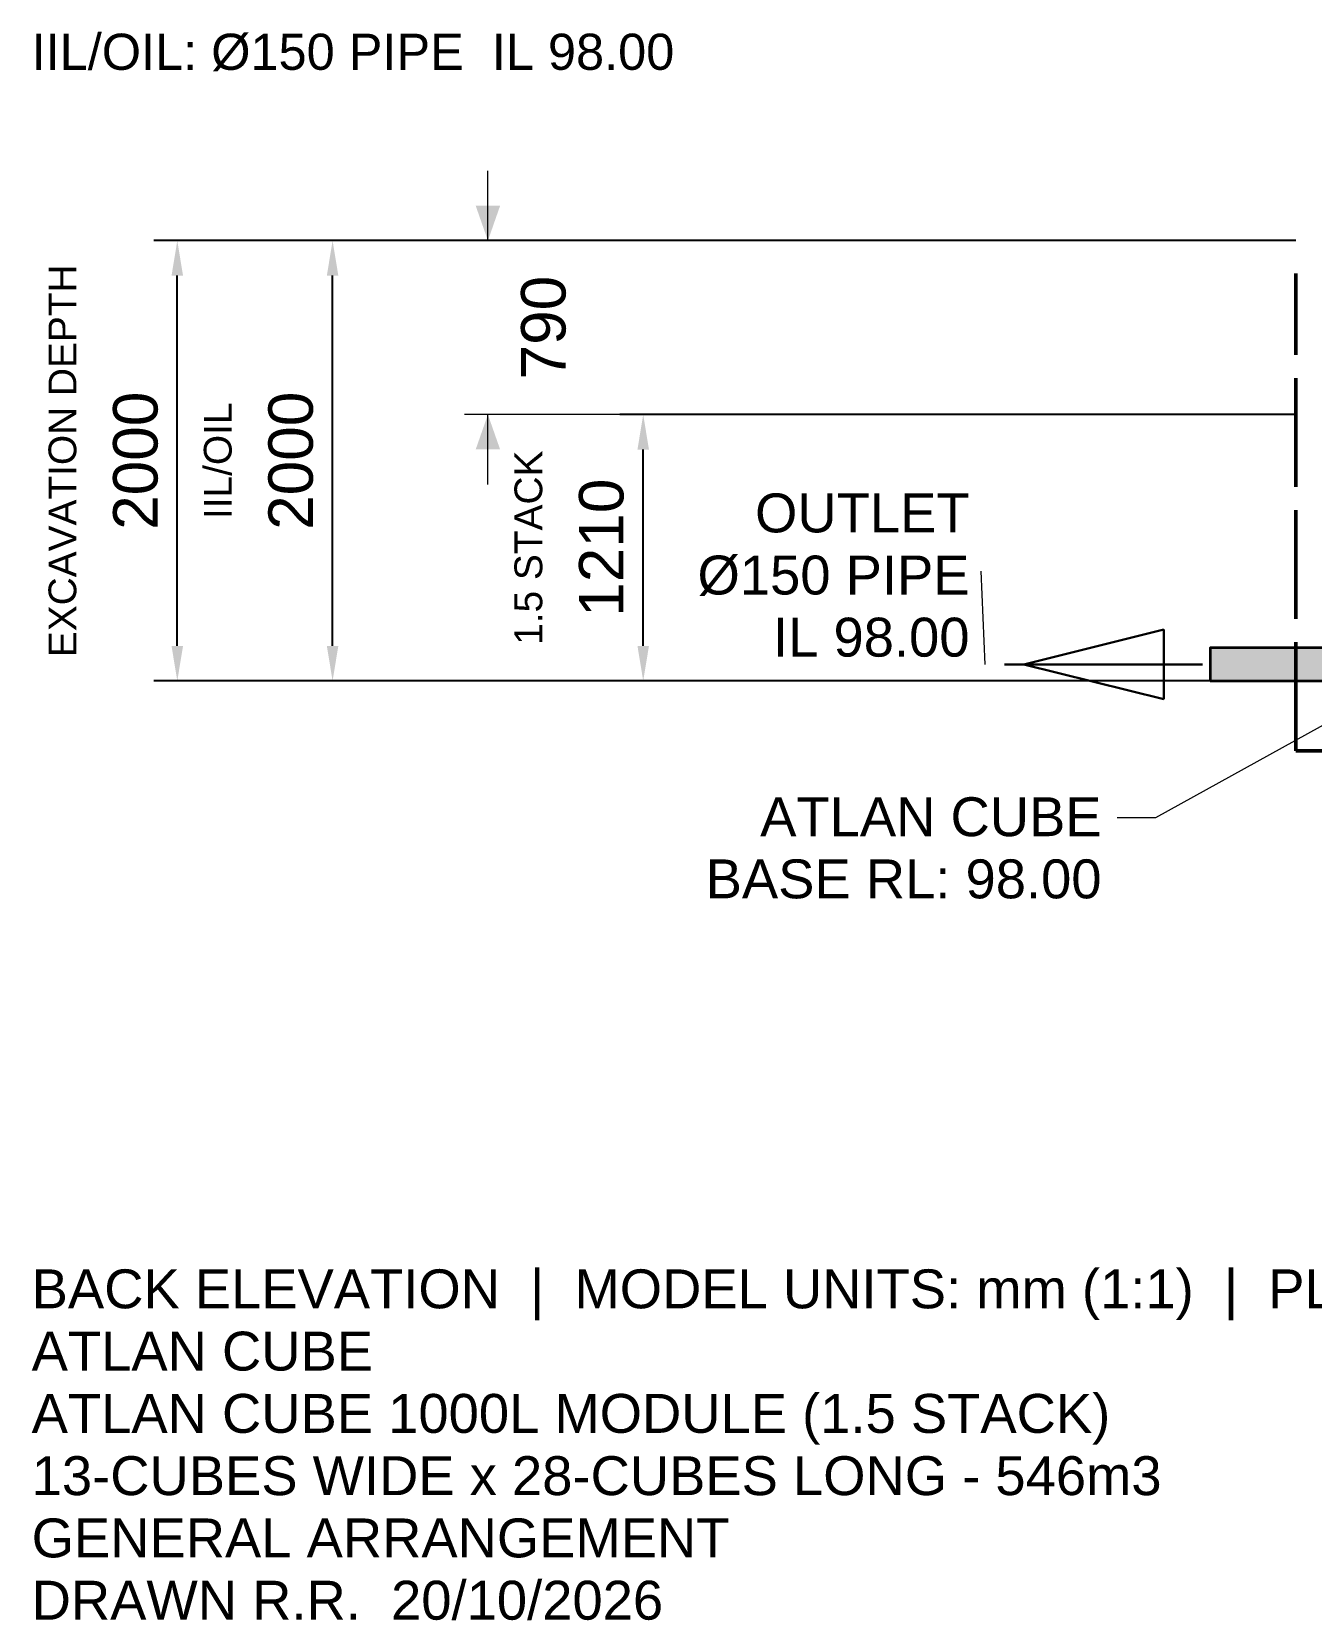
# Model space of a CAD drawing. Header units: millimetres. Extents: x -6059 to 35224, y -4267 to 3794.
# Drawn here: x -6059 to -247, y -4267 to 2949 of the extents above; entities that cross this region are included whole.
import ezdxf
from ezdxf.enums import TextEntityAlignment as Align

# ---------------------------------------------------------------- set-up
doc = ezdxf.new("R2010")
doc.units = ezdxf.units.MM
doc.linetypes.add('DASH_494_106', pattern=[599.722222, 493.888889, -105.833333])
for name, color, linetype in [('ANNOTATIONS', 7, 'Continuous'), ('DIMENSIONS', 7, 'Continuous'), ('FLOW_OUTLET', 5, 'Continuous'), ('GEOFAB', 5, 'Continuous'), ('LEADERS', 7, 'Continuous'), ('PIPES', 7, 'Continuous'), ('TITLE', 7, 'Continuous')]:
    doc.layers.add(name, color=color, linetype=linetype)
doc.styles.add('ARIAL', font='arial.ttf')
doc.dimstyles.get("Standard").update_dxf_attribs({"dimtxt": 2.5, "dimasz": 2.5, "dimexe": 1.25, "dimexo": 0.625, "dimtad": 1, "dimcen": 2.5, "dimazin": 3, "dimtfac": 1, "dimtmove": 0, "dimatfit": 3})

msp = doc.modelspace()

# ---------------------------------------------------------------- linework, layer by layer
at = {"layer": 'ANNOTATIONS', "lineweight": 18}
msp.add_line((-1728.6, 75), (-1746.2, 498.3), dxfattribs=at)
at = {"layer": 'DIMENSIONS', "lineweight": 18}
for p, q in [((-3987.1, 2000), (-3987.1, 2317.5)), ((-317.5, 2000), (-4093, 2000)), ((-317.5, 1210), (-4093, 1210)), ((-3987.1, 892.5), (-3987.1, 1210))]:
    msp.add_line(p, q, dxfattribs=at)
at = {"layer": 'DIMENSIONS'}
for points in [[(-3987.1, 2000), (-3931.6, 2158.8), (-4042.7, 2158.8)], [(-3987.1, 1210), (-4042.7, 1051.3), (-3931.6, 1051.3)]]:
    msp.add_solid(points, dxfattribs=at)
at = {"layer": 'FLOW_OUTLET', "color": 5, "lineweight": 30}
for p, q in [((-917.2, 233.7), (-1552.2, 75)), ((-917.2, -83.7), (-917.2, 233.7)), ((-740.8, 75), (-1640.4, 75)), ((-917.2, -83.7), (-1552.2, 75))]:
    msp.add_line(p, q, dxfattribs=at)
at = {"layer": 'GEOFAB', "color": 5, "linetype": 'DASH_494_106', "lineweight": 50}
for q in [(-317.5, 1851.1), (32517.5, -317.5)]:
    msp.add_line((-317.5, -317.5), q, dxfattribs=at)
at = {"layer": 'LEADERS', "lineweight": 18}
for p, q in [((-952.5, -620.9), (105.8, -35.3)), ((-1128.9, -620.9), (-952.5, -620.9))]:
    msp.add_line(p, q, dxfattribs=at)
at = {"layer": 'PIPES', "lineweight": 35}
msp.add_lwpolyline([(-705.6, 0), (0, 0), (0, 150), (-705.6, 150)], close=True, dxfattribs=at)
at = {"layer": 'PIPES', "true_color": 0xbfbfbf}
msp.add_solid([(-705.6, 0), (0, 0), (-705.6, 150), (0, 150)], dxfattribs=at)

# ---------------------------------------------------------------- texts
at = {"layer": 'ANNOTATIONS', "style": 'ARIAL'}
for s, height, p in [('IIL/OIL: Ø150 PIPE  IL 98.00', 164.183, (-3140.5, 2776.1)), ('OUTLET', 176.81, (-1799.2, 674.7)), ('Ø150 PIPE', 176.81, (-1799.2, 392.5)), ('IL 98.00', 176.81, (-1799.2, 110.3)), ('ATLAN CUBE', 176.81, (-1199.4, -705.6)), ('BASE RL: 98.00', 176.812, (-1199.4, -987.8))]:
    msp.add_text(s, height=height, dxfattribs=at).set_placement(p, align=Align.RIGHT)
at = {"layer": 'DIMENSIONS', "style": 'ARIAL'}
for s, height, p in [('EXCAVATION DEPTH', 126.294, (-5856.9, 1000)), ('790', 202.07, (-3634.4, 1605)), ('IIL/OIL', 126.29, (-5151.3, 1000)), ('1.5 STACK', 126.29, (-3740.2, 605))]:
    msp.add_text(s, height=height, rotation=90, dxfattribs=at).set_placement(p, align=Align.CENTER)
at = {"layer": 'TITLE', "style": 'ARIAL'}
for s, height, p in [('BACK ELEVATION  |  MODEL UNITS: mm (1:1)  |  PLOT 1:100 ON A2', 176.812, (-6059.8, -2850.4)), ('ATLAN CUBE', 176.81, (-6059.8, -3133.3)), ('ATLAN CUBE 1000L MODULE (1.5 STACK)', 176.812, (-6059.8, -3416.2)), ('13-CUBES WIDE x 28-CUBES LONG - 546m3', 176.812, (-6059.8, -3699.1)), ('GENERAL ARRANGEMENT', 176.812, (-6059.8, -3982)), ('DRAWN R.R.  20/10/2026', 176.812, (-6059.8, -4264.9))]:
    msp.add_text(s, height=height, dxfattribs=at).set_placement(p)

# ---------------------------------------------------------------- dimensions: what is measured, and where the dimension line sits
at = {"layer": 'DIMENSIONS'}
for base, p2 in [((-5398.2, 0), (-317.5, 2000)), ((-4692.7, 0), (-317.5, 2000)), ((-3281.6, 0), (-317.5, 1210))]:
    msp.add_linear_dim(base=base, p1=(-317.5, 0), p2=p2, angle=90, dimstyle='Standard', override={"dimtxt": 202.071111, "dimasz": 158.75, "dimexe": 105.833333, "dimexo": 0, "dimgap": 88.194444, "dimtad": 1, "dimtih": 0, "dimtoh": 0, "dimdec": 0, "dimtxsty": 'ARIAL', "dimclrd": 7, "dimclre": 7, "dimclrt": 7}, dxfattribs=at).render()

doc.saveas('drawing.dxf')
